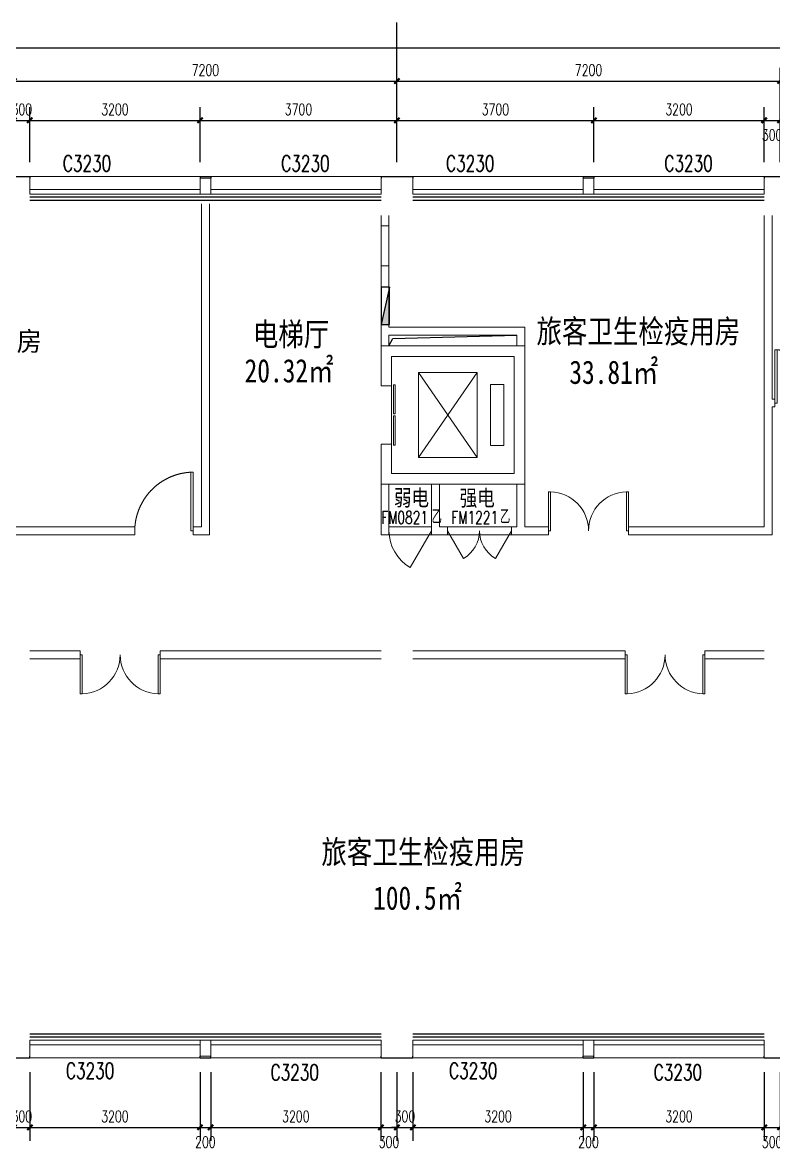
# Model space of a CAD drawing. Header units: millimetres. Extents: x 164760 to 3716174, y -1766400 to 11969.
# Drawn here: x 3480859 to 3494970, y -1764003 to -1742826 of the extents above; entities that cross this region are included whole.
import ezdxf

# ---------------------------------------------------------------- set-up
doc = ezdxf.new("R2010")
doc.units = ezdxf.units.MM
doc.header["$LTSCALE"] = 1000
doc.linetypes.add('HIDDEN', pattern=[0.375, 0.25, -0.125, 0, 0])
doc.layers.get('0').update_dxf_attribs({"color": 253, "linetype": 'CONTINUOUS'})
doc.layers.get('Defpoints').update_dxf_attribs({"color": 250, "linetype": 'CONTINUOUS', "lineweight": 0})
for name, color, linetype in [('3', 253, 'CONTINUOUS'), ('AXIS', 253, 'CONTINUOUS'), ('FC-Text Annotation', 253, 'CONTINUOUS'), ('LVTRY', 253, 'CONTINUOUS'), ('PUB_DIM', 253, 'CONTINUOUS'), ('PUB_TEXT', 253, 'CONTINUOUS'), ('SURFACE', 253, 'CONTINUOUS'), ('w-消火栓', 253, 'CONTINUOUS'), ('WINDOW_TEXT', 253, 'CONTINUOUS')]:
    doc.layers.add(name, color=color, linetype=linetype)
for name, color, linetype, lineweight in [('DOOR【门】', 253, 'CONTINUOUS', 0), ('FF-Text【平面文字】', 253, 'CONTINUOUS', 0), ('STAIR', 253, 'CONTINUOUS', 0), ('WALL', 253, 'CONTINUOUS', 0), ('Wall【墙体】', 253, 'CONTINUOUS', 0), ('WINDOW', 253, 'CONTINUOUS', 0), ('Xline【辅助线】', 253, 'CONTINUOUS', 0), ('建-洁具', 253, 'CONTINUOUS', 5)]:
    doc.layers.add(name, color=color, linetype=linetype, lineweight=lineweight)
doc.styles.add('_TCH_DIM_T3', font='SIMPLEX', dxfattribs={"width": 0.705882, "bigfont": 'GBCBIG'})
doc.styles.add('_TCH_WINDOW', font='SIMPLEX', dxfattribs={"bigfont": 'GBCBIG'})
doc.styles.add('DIM_FONT', font='SIMPLEX', dxfattribs={"width": 0.7, "bigfont": 'GBCBIG'})
doc.styles.get("Standard").update_dxf_attribs({"font": 'GBENOR', "bigfont": 'GBCBIG'})
doc.styles.add('宋体', font='', dxfattribs={"width": 0.7})
doc.styles.add('文字', font='')
doc.styles.get('宋体').set_extended_font_data('SimSun')
doc.styles.get('文字').set_extended_font_data('SimSun')
doc.dimstyles.new('_TCH_ARCH&&100', dxfattribs={"dimtxt": 212.5, "dimasz": 100, "dimexe": 250, "dimexo": 300, "dimgap": 100, "dimtad": 1, "dimdec": 0, "dimzin": 0, "dimdsep": 46, "dimtxsty": '_TCH_DIM_T3', "dimblk": 'ARCHTICK', "dimcen": 0.09, "dimclrt": 7, "dimazin": 2, "dimtfac": 1, "dimtdec": 0, "dimtix": 1, "dimtmove": 2, "dimatfit": 3, "dimtolj": 1, "dimtzin": 0, "dimarcsym": 0})

# ---------------------------------------------------------------- blocks, each defined once
blk = doc.blocks.new('$QC001_5')
blk.add_line((-325, 200), (325, 0))
blk.add_lwpolyline([(325, 0), (325, 200), (-325, 200), (-325, 0)], close=True)
blk.add_solid([(-325, 200), (325, 200), (-325, 200), (325, 0)])
at = {"flags": 1}
for tag in ['UNIT', 'WHAT', 'SPEC']:
    blk.add_attdef(tag, (0, 0), '', height=0.001, dxfattribs=at)
blk = doc.blocks.new('_ArchTick')
at = {"color": 2, "linetype": 'ByBlock', "const_width": 0.4}
blk.add_lwpolyline([(-0.5, -0.5), (0.5, 0.5)], dxfattribs=at)
blk = doc.blocks.new('*D337')
at = {"layer": 'Defpoints', "color": 0, "transparency": 16777216}
for p in [(3480995, -1744664), (3480695, -1745749), (3480995, -1745749)]:
    blk.add_point(p, dxfattribs=at)
at = {"layer": 'PUB_DIM', "color": 0, "lineweight": -2, "transparency": 16777216}
for p, q in [((3480695, -1745449), (3480695, -1744414)), ((3480995, -1745449), (3480995, -1744414)), ((3480695, -1744664), (3480595, -1744664)), ((3480695, -1744664), (3480995, -1744664)), ((3480995, -1744664), (3481095, -1744664))]:
    blk.add_line(p, q, dxfattribs=at)
at = {"layer": 'PUB_DIM', "color": 0, "lineweight": -2, "transparency": 16777216, "xscale": 100, "yscale": 100, "zscale": 100}
blk.add_blockref('_ArchTick', (3480695, -1744664), dxfattribs=at)
at = {"layer": 'PUB_DIM', "color": 0, "lineweight": -2, "transparency": 16777216, "xscale": 100, "yscale": 100, "zscale": 100, "rotation": 180}
blk.add_blockref('_ArchTick', (3480995, -1744664), dxfattribs=at)
at = {"layer": 'PUB_DIM', "color": 7, "transparency": 16777216, "insert": (3480845, -1744457), "char_height": 212.5, "attachment_point": 5, "style": '_TCH_DIM_T3'}
blk.add_mtext('\\A1;300', dxfattribs=at)
blk = doc.blocks.new('*D338')
at = {"layer": 'Defpoints', "color": 0, "transparency": 16777216}
for p in [(3484195, -1744664), (3480995, -1745749), (3484195, -1745749)]:
    blk.add_point(p, dxfattribs=at)
at = {"layer": 'PUB_DIM', "color": 0, "lineweight": -2, "transparency": 16777216}
for p, q in [((3480995, -1745449), (3480995, -1744414)), ((3484195, -1745449), (3484195, -1744414)), ((3480995, -1744664), (3484195, -1744664))]:
    blk.add_line(p, q, dxfattribs=at)
at = {"layer": 'PUB_DIM', "color": 0, "lineweight": -2, "transparency": 16777216, "xscale": 100, "yscale": 100, "zscale": 100, "rotation": 180}
blk.add_blockref('_ArchTick', (3480995, -1744664), dxfattribs=at)
at = {"layer": 'PUB_DIM', "color": 0, "lineweight": -2, "transparency": 16777216, "xscale": 100, "yscale": 100, "zscale": 100}
blk.add_blockref('_ArchTick', (3484195, -1744664), dxfattribs=at)
at = {"layer": 'PUB_DIM', "color": 7, "transparency": 16777216, "insert": (3482595, -1744457), "char_height": 212.5, "attachment_point": 5, "style": '_TCH_DIM_T3'}
blk.add_mtext('\\A1;3200', dxfattribs=at)
blk = doc.blocks.new('*D339')
at = {"layer": 'Defpoints', "color": 0, "transparency": 16777216}
for p in [(3487895, -1744664), (3484195, -1745749), (3487895, -1745749)]:
    blk.add_point(p, dxfattribs=at)
at = {"layer": 'PUB_DIM', "color": 0, "lineweight": -2, "transparency": 16777216}
for p, q in [((3484195, -1745449), (3484195, -1744414)), ((3487895, -1745449), (3487895, -1744414)), ((3484195, -1744664), (3487895, -1744664))]:
    blk.add_line(p, q, dxfattribs=at)
at = {"layer": 'PUB_DIM', "color": 0, "lineweight": -2, "transparency": 16777216, "xscale": 100, "yscale": 100, "zscale": 100, "rotation": 180}
blk.add_blockref('_ArchTick', (3484195, -1744664), dxfattribs=at)
at = {"layer": 'PUB_DIM', "color": 0, "lineweight": -2, "transparency": 16777216, "xscale": 100, "yscale": 100, "zscale": 100}
blk.add_blockref('_ArchTick', (3487895, -1744664), dxfattribs=at)
at = {"layer": 'PUB_DIM', "color": 7, "transparency": 16777216, "insert": (3486045, -1744457), "char_height": 212.5, "attachment_point": 5, "style": '_TCH_DIM_T3'}
blk.add_mtext('\\A1;3700', dxfattribs=at)
blk = doc.blocks.new('*D340')
at = {"layer": 'Defpoints', "color": 0, "transparency": 16777216}
for p in [(3491595, -1744664), (3487895, -1745749), (3491595, -1745749)]:
    blk.add_point(p, dxfattribs=at)
at = {"layer": 'PUB_DIM', "color": 0, "lineweight": -2, "transparency": 16777216}
for p, q in [((3487895, -1745449), (3487895, -1744414)), ((3491595, -1745449), (3491595, -1744414)), ((3487895, -1744664), (3491595, -1744664))]:
    blk.add_line(p, q, dxfattribs=at)
at = {"layer": 'PUB_DIM', "color": 0, "lineweight": -2, "transparency": 16777216, "xscale": 100, "yscale": 100, "zscale": 100, "rotation": 180}
blk.add_blockref('_ArchTick', (3487895, -1744664), dxfattribs=at)
at = {"layer": 'PUB_DIM', "color": 0, "lineweight": -2, "transparency": 16777216, "xscale": 100, "yscale": 100, "zscale": 100}
blk.add_blockref('_ArchTick', (3491595, -1744664), dxfattribs=at)
at = {"layer": 'PUB_DIM', "color": 7, "transparency": 16777216, "insert": (3489745, -1744457), "char_height": 212.5, "attachment_point": 5, "style": '_TCH_DIM_T3'}
blk.add_mtext('\\A1;3700', dxfattribs=at)
blk = doc.blocks.new('*D341')
at = {"layer": 'Defpoints', "color": 0, "transparency": 16777216}
for p in [(3494795, -1744664), (3491595, -1745749), (3494795, -1745749)]:
    blk.add_point(p, dxfattribs=at)
at = {"layer": 'PUB_DIM', "color": 0, "lineweight": -2, "transparency": 16777216}
for p, q in [((3491595, -1745449), (3491595, -1744414)), ((3494795, -1745449), (3494795, -1744414)), ((3491595, -1744664), (3494795, -1744664))]:
    blk.add_line(p, q, dxfattribs=at)
at = {"layer": 'PUB_DIM', "color": 0, "lineweight": -2, "transparency": 16777216, "xscale": 100, "yscale": 100, "zscale": 100, "rotation": 180}
blk.add_blockref('_ArchTick', (3491595, -1744664), dxfattribs=at)
at = {"layer": 'PUB_DIM', "color": 0, "lineweight": -2, "transparency": 16777216, "xscale": 100, "yscale": 100, "zscale": 100}
blk.add_blockref('_ArchTick', (3494795, -1744664), dxfattribs=at)
at = {"layer": 'PUB_DIM', "color": 7, "transparency": 16777216, "insert": (3493195, -1744457), "char_height": 212.5, "attachment_point": 5, "style": '_TCH_DIM_T3'}
blk.add_mtext('\\A1;3200', dxfattribs=at)
blk = doc.blocks.new('*D342')
at = {"layer": 'Defpoints', "color": 0, "transparency": 16777216}
for p in [(3495095, -1744664), (3494795, -1745749), (3495095, -1745749)]:
    blk.add_point(p, dxfattribs=at)
at = {"layer": 'PUB_DIM', "color": 0, "lineweight": -2, "transparency": 16777216}
for p, q in [((3494795, -1745449), (3494795, -1744414)), ((3495095, -1745449), (3495095, -1744414)), ((3494795, -1744664), (3495095, -1744664))]:
    blk.add_line(p, q, dxfattribs=at)
at = {"layer": 'PUB_DIM', "color": 0, "lineweight": -2, "transparency": 16777216, "xscale": 100, "yscale": 100, "zscale": 100, "rotation": 180}
blk.add_blockref('_ArchTick', (3494795, -1744664), dxfattribs=at)
at = {"layer": 'PUB_DIM', "color": 0, "lineweight": -2, "transparency": 16777216, "xscale": 100, "yscale": 100, "zscale": 100}
blk.add_blockref('_ArchTick', (3495095, -1744664), dxfattribs=at)
at = {"layer": 'PUB_DIM', "color": 7, "transparency": 16777216, "insert": (3494945, -1744939), "char_height": 212.5, "attachment_point": 5, "style": '_TCH_DIM_T3'}
blk.add_mtext('\\A1;300', dxfattribs=at)
blk = doc.blocks.new('*D320')
at = {"layer": 'AXIS', "color": 0, "lineweight": -2, "transparency": 16777216}
for p, q in [((3487895, -1744780), (3487895, -1743675)), ((3495095, -1744780), (3495095, -1743675)), ((3487895, -1743925), (3495095, -1743925))]:
    blk.add_line(p, q, dxfattribs=at)
at = {"layer": 'Defpoints', "color": 0, "transparency": 16777216}
for p in [(3495095, -1743925), (3487895, -1745080), (3495095, -1745080)]:
    blk.add_point(p, dxfattribs=at)
at = {"layer": 'AXIS', "color": 0, "lineweight": -2, "transparency": 16777216, "xscale": 100, "yscale": 100, "zscale": 100, "rotation": 180}
blk.add_blockref('_ArchTick', (3487895, -1743925), dxfattribs=at)
at = {"layer": 'AXIS', "color": 0, "lineweight": -2, "transparency": 16777216, "xscale": 100, "yscale": 100, "zscale": 100}
blk.add_blockref('_ArchTick', (3495095, -1743925), dxfattribs=at)
at = {"layer": 'AXIS', "color": 7, "transparency": 16777216, "insert": (3491495, -1743718), "char_height": 212.5, "attachment_point": 5, "style": '_TCH_DIM_T3'}
blk.add_mtext('\\A1;7200', dxfattribs=at)
blk = doc.blocks.new('*D321')
at = {"layer": 'AXIS', "color": 0, "lineweight": -2, "transparency": 16777216}
for p, q in [((3480695, -1744780), (3480695, -1743675)), ((3487895, -1744780), (3487895, -1743675)), ((3480695, -1743925), (3487895, -1743925))]:
    blk.add_line(p, q, dxfattribs=at)
at = {"layer": 'Defpoints', "color": 0, "transparency": 16777216}
for p in [(3487895, -1743925), (3480695, -1745080), (3487895, -1745080)]:
    blk.add_point(p, dxfattribs=at)
at = {"layer": 'AXIS', "color": 0, "lineweight": -2, "transparency": 16777216, "xscale": 100, "yscale": 100, "zscale": 100, "rotation": 180}
blk.add_blockref('_ArchTick', (3480695, -1743925), dxfattribs=at)
at = {"layer": 'AXIS', "color": 0, "lineweight": -2, "transparency": 16777216, "xscale": 100, "yscale": 100, "zscale": 100}
blk.add_blockref('_ArchTick', (3487895, -1743925), dxfattribs=at)
at = {"layer": 'AXIS', "color": 7, "transparency": 16777216, "insert": (3484295, -1743718), "char_height": 212.5, "attachment_point": 5, "style": '_TCH_DIM_T3'}
blk.add_mtext('\\A1;7200', dxfattribs=at)
blk = doc.blocks.new('*D261')
at = {"layer": 'Defpoints', "color": 0, "transparency": 16777216}
for p in [(3480695, -1762249), (3480995, -1762249), (3480995, -1763588)]:
    blk.add_point(p, dxfattribs=at)
at = {"layer": 'PUB_DIM', "color": 0, "lineweight": -2, "transparency": 16777216}
for p, q in [((3480695, -1762549), (3480695, -1763838)), ((3480995, -1762549), (3480995, -1763838)), ((3480695, -1763588), (3480595, -1763588)), ((3480695, -1763588), (3480995, -1763588)), ((3480995, -1763588), (3481095, -1763588))]:
    blk.add_line(p, q, dxfattribs=at)
at = {"layer": 'PUB_DIM', "color": 0, "lineweight": -2, "transparency": 16777216, "xscale": 100, "yscale": 100, "zscale": 100}
blk.add_blockref('_ArchTick', (3480695, -1763588), dxfattribs=at)
at = {"layer": 'PUB_DIM', "color": 0, "lineweight": -2, "transparency": 16777216, "xscale": 100, "yscale": 100, "zscale": 100, "rotation": 180}
blk.add_blockref('_ArchTick', (3480995, -1763588), dxfattribs=at)
at = {"layer": 'PUB_DIM', "color": 7, "transparency": 16777216, "insert": (3480845, -1763382), "char_height": 212.5, "attachment_point": 5, "style": '_TCH_DIM_T3'}
blk.add_mtext('\\A1;300', dxfattribs=at)
blk = doc.blocks.new('*D262')
at = {"layer": 'Defpoints', "color": 0, "transparency": 16777216}
for p in [(3480995, -1762249), (3484195, -1762249), (3484195, -1763588)]:
    blk.add_point(p, dxfattribs=at)
at = {"layer": 'PUB_DIM', "color": 0, "lineweight": -2, "transparency": 16777216}
for p, q in [((3480995, -1762549), (3480995, -1763838)), ((3484195, -1762549), (3484195, -1763838)), ((3480995, -1763588), (3484195, -1763588))]:
    blk.add_line(p, q, dxfattribs=at)
at = {"layer": 'PUB_DIM', "color": 0, "lineweight": -2, "transparency": 16777216, "xscale": 100, "yscale": 100, "zscale": 100, "rotation": 180}
blk.add_blockref('_ArchTick', (3480995, -1763588), dxfattribs=at)
at = {"layer": 'PUB_DIM', "color": 0, "lineweight": -2, "transparency": 16777216, "xscale": 100, "yscale": 100, "zscale": 100}
blk.add_blockref('_ArchTick', (3484195, -1763588), dxfattribs=at)
at = {"layer": 'PUB_DIM', "color": 7, "transparency": 16777216, "insert": (3482595, -1763382), "char_height": 212.5, "attachment_point": 5, "style": '_TCH_DIM_T3'}
blk.add_mtext('\\A1;3200', dxfattribs=at)
blk = doc.blocks.new('*D263')
at = {"layer": 'Defpoints', "color": 0, "transparency": 16777216}
for p in [(3484195, -1762249), (3484395, -1762249), (3484395, -1763588)]:
    blk.add_point(p, dxfattribs=at)
at = {"layer": 'PUB_DIM', "color": 0, "lineweight": -2, "transparency": 16777216}
for p, q in [((3484195, -1762549), (3484195, -1763838)), ((3484395, -1762549), (3484395, -1763838)), ((3484195, -1763588), (3484395, -1763588))]:
    blk.add_line(p, q, dxfattribs=at)
at = {"layer": 'PUB_DIM', "color": 0, "lineweight": -2, "transparency": 16777216, "xscale": 100, "yscale": 100, "zscale": 100, "rotation": 180}
blk.add_blockref('_ArchTick', (3484195, -1763588), dxfattribs=at)
at = {"layer": 'PUB_DIM', "color": 0, "lineweight": -2, "transparency": 16777216, "xscale": 100, "yscale": 100, "zscale": 100}
blk.add_blockref('_ArchTick', (3484395, -1763588), dxfattribs=at)
at = {"layer": 'PUB_DIM', "color": 7, "transparency": 16777216, "insert": (3484295, -1763863), "char_height": 212.5, "attachment_point": 5, "style": '_TCH_DIM_T3'}
blk.add_mtext('\\A1;200', dxfattribs=at)
blk = doc.blocks.new('*D264')
at = {"layer": 'Defpoints', "color": 0, "transparency": 16777216}
for p in [(3484395, -1762249), (3487595, -1762249), (3487595, -1763588)]:
    blk.add_point(p, dxfattribs=at)
at = {"layer": 'PUB_DIM', "color": 0, "lineweight": -2, "transparency": 16777216}
for p, q in [((3484395, -1762549), (3484395, -1763838)), ((3487595, -1762549), (3487595, -1763838)), ((3484395, -1763588), (3487595, -1763588))]:
    blk.add_line(p, q, dxfattribs=at)
at = {"layer": 'PUB_DIM', "color": 0, "lineweight": -2, "transparency": 16777216, "xscale": 100, "yscale": 100, "zscale": 100, "rotation": 180}
blk.add_blockref('_ArchTick', (3484395, -1763588), dxfattribs=at)
at = {"layer": 'PUB_DIM', "color": 0, "lineweight": -2, "transparency": 16777216, "xscale": 100, "yscale": 100, "zscale": 100}
blk.add_blockref('_ArchTick', (3487595, -1763588), dxfattribs=at)
at = {"layer": 'PUB_DIM', "color": 7, "transparency": 16777216, "insert": (3485995, -1763382), "char_height": 212.5, "attachment_point": 5, "style": '_TCH_DIM_T3'}
blk.add_mtext('\\A1;3200', dxfattribs=at)
blk = doc.blocks.new('*D265')
at = {"layer": 'Defpoints', "color": 0, "transparency": 16777216}
for p in [(3487595, -1762249), (3487895, -1762249), (3487895, -1763588)]:
    blk.add_point(p, dxfattribs=at)
at = {"layer": 'PUB_DIM', "color": 0, "lineweight": -2, "transparency": 16777216}
for p, q in [((3487595, -1762549), (3487595, -1763838)), ((3487895, -1762549), (3487895, -1763838)), ((3487595, -1763588), (3487895, -1763588))]:
    blk.add_line(p, q, dxfattribs=at)
at = {"layer": 'PUB_DIM', "color": 0, "lineweight": -2, "transparency": 16777216, "xscale": 100, "yscale": 100, "zscale": 100, "rotation": 180}
blk.add_blockref('_ArchTick', (3487595, -1763588), dxfattribs=at)
at = {"layer": 'PUB_DIM', "color": 0, "lineweight": -2, "transparency": 16777216, "xscale": 100, "yscale": 100, "zscale": 100}
blk.add_blockref('_ArchTick', (3487895, -1763588), dxfattribs=at)
at = {"layer": 'PUB_DIM', "color": 7, "transparency": 16777216, "insert": (3487745, -1763863), "char_height": 212.5, "attachment_point": 5, "style": '_TCH_DIM_T3'}
blk.add_mtext('\\A1;300', dxfattribs=at)
blk = doc.blocks.new('*D266')
at = {"layer": 'Defpoints', "color": 0, "transparency": 16777216}
for p in [(3487895, -1762249), (3488195, -1762249), (3488195, -1763588)]:
    blk.add_point(p, dxfattribs=at)
at = {"layer": 'PUB_DIM', "color": 0, "lineweight": -2, "transparency": 16777216}
for p, q in [((3487895, -1762549), (3487895, -1763838)), ((3488195, -1762549), (3488195, -1763838)), ((3487895, -1763588), (3487795, -1763588)), ((3487895, -1763588), (3488195, -1763588)), ((3488195, -1763588), (3488295, -1763588))]:
    blk.add_line(p, q, dxfattribs=at)
at = {"layer": 'PUB_DIM', "color": 0, "lineweight": -2, "transparency": 16777216, "xscale": 100, "yscale": 100, "zscale": 100}
blk.add_blockref('_ArchTick', (3487895, -1763588), dxfattribs=at)
at = {"layer": 'PUB_DIM', "color": 0, "lineweight": -2, "transparency": 16777216, "xscale": 100, "yscale": 100, "zscale": 100, "rotation": 180}
blk.add_blockref('_ArchTick', (3488195, -1763588), dxfattribs=at)
at = {"layer": 'PUB_DIM', "color": 7, "transparency": 16777216, "insert": (3488045, -1763382), "char_height": 212.5, "attachment_point": 5, "style": '_TCH_DIM_T3'}
blk.add_mtext('\\A1;300', dxfattribs=at)
blk = doc.blocks.new('*D267')
at = {"layer": 'Defpoints', "color": 0, "transparency": 16777216}
for p in [(3488195, -1762249), (3491395, -1762249), (3491395, -1763588)]:
    blk.add_point(p, dxfattribs=at)
at = {"layer": 'PUB_DIM', "color": 0, "lineweight": -2, "transparency": 16777216}
for p, q in [((3488195, -1762549), (3488195, -1763838)), ((3491395, -1762549), (3491395, -1763838)), ((3488195, -1763588), (3491395, -1763588))]:
    blk.add_line(p, q, dxfattribs=at)
at = {"layer": 'PUB_DIM', "color": 0, "lineweight": -2, "transparency": 16777216, "xscale": 100, "yscale": 100, "zscale": 100, "rotation": 180}
blk.add_blockref('_ArchTick', (3488195, -1763588), dxfattribs=at)
at = {"layer": 'PUB_DIM', "color": 0, "lineweight": -2, "transparency": 16777216, "xscale": 100, "yscale": 100, "zscale": 100}
blk.add_blockref('_ArchTick', (3491395, -1763588), dxfattribs=at)
at = {"layer": 'PUB_DIM', "color": 7, "transparency": 16777216, "insert": (3489795, -1763382), "char_height": 212.5, "attachment_point": 5, "style": '_TCH_DIM_T3'}
blk.add_mtext('\\A1;3200', dxfattribs=at)
blk = doc.blocks.new('*D268')
at = {"layer": 'Defpoints', "color": 0, "transparency": 16777216}
for p in [(3491395, -1762249), (3491595, -1762249), (3491595, -1763588)]:
    blk.add_point(p, dxfattribs=at)
at = {"layer": 'PUB_DIM', "color": 0, "lineweight": -2, "transparency": 16777216}
for p, q in [((3491395, -1762549), (3491395, -1763838)), ((3491595, -1762549), (3491595, -1763838)), ((3491395, -1763588), (3491595, -1763588))]:
    blk.add_line(p, q, dxfattribs=at)
at = {"layer": 'PUB_DIM', "color": 0, "lineweight": -2, "transparency": 16777216, "xscale": 100, "yscale": 100, "zscale": 100, "rotation": 180}
blk.add_blockref('_ArchTick', (3491395, -1763588), dxfattribs=at)
at = {"layer": 'PUB_DIM', "color": 0, "lineweight": -2, "transparency": 16777216, "xscale": 100, "yscale": 100, "zscale": 100}
blk.add_blockref('_ArchTick', (3491595, -1763588), dxfattribs=at)
at = {"layer": 'PUB_DIM', "color": 7, "transparency": 16777216, "insert": (3491495, -1763863), "char_height": 212.5, "attachment_point": 5, "style": '_TCH_DIM_T3'}
blk.add_mtext('\\A1;200', dxfattribs=at)
blk = doc.blocks.new('*D269')
at = {"layer": 'Defpoints', "color": 0, "transparency": 16777216}
for p in [(3491595, -1762249), (3494795, -1762249), (3494795, -1763588)]:
    blk.add_point(p, dxfattribs=at)
at = {"layer": 'PUB_DIM', "color": 0, "lineweight": -2, "transparency": 16777216}
for p, q in [((3491595, -1762549), (3491595, -1763838)), ((3494795, -1762549), (3494795, -1763838)), ((3491595, -1763588), (3494795, -1763588))]:
    blk.add_line(p, q, dxfattribs=at)
at = {"layer": 'PUB_DIM', "color": 0, "lineweight": -2, "transparency": 16777216, "xscale": 100, "yscale": 100, "zscale": 100, "rotation": 180}
blk.add_blockref('_ArchTick', (3491595, -1763588), dxfattribs=at)
at = {"layer": 'PUB_DIM', "color": 0, "lineweight": -2, "transparency": 16777216, "xscale": 100, "yscale": 100, "zscale": 100}
blk.add_blockref('_ArchTick', (3494795, -1763588), dxfattribs=at)
at = {"layer": 'PUB_DIM', "color": 7, "transparency": 16777216, "insert": (3493195, -1763382), "char_height": 212.5, "attachment_point": 5, "style": '_TCH_DIM_T3'}
blk.add_mtext('\\A1;3200', dxfattribs=at)
blk = doc.blocks.new('*D270')
at = {"layer": 'Defpoints', "color": 0, "transparency": 16777216}
for p in [(3494795, -1762249), (3495095, -1762249), (3495095, -1763588)]:
    blk.add_point(p, dxfattribs=at)
at = {"layer": 'PUB_DIM', "color": 0, "lineweight": -2, "transparency": 16777216}
for p, q in [((3494795, -1762549), (3494795, -1763838)), ((3495095, -1762549), (3495095, -1763838)), ((3494795, -1763588), (3495095, -1763588))]:
    blk.add_line(p, q, dxfattribs=at)
at = {"layer": 'PUB_DIM', "color": 0, "lineweight": -2, "transparency": 16777216, "xscale": 100, "yscale": 100, "zscale": 100, "rotation": 180}
blk.add_blockref('_ArchTick', (3494795, -1763588), dxfattribs=at)
at = {"layer": 'PUB_DIM', "color": 0, "lineweight": -2, "transparency": 16777216, "xscale": 100, "yscale": 100, "zscale": 100}
blk.add_blockref('_ArchTick', (3495095, -1763588), dxfattribs=at)
at = {"layer": 'PUB_DIM', "color": 7, "transparency": 16777216, "insert": (3494945, -1763863), "char_height": 212.5, "attachment_point": 5, "style": '_TCH_DIM_T3'}
blk.add_mtext('\\A1;300', dxfattribs=at)
blk = doc.blocks.new('*D225')
at = {"layer": 'AXIS', "color": 0, "lineweight": -2, "transparency": 16777216}
for p, q in [((3465995, -1744820), (3465995, -1743050)), ((3560195, -1744820), (3560195, -1743050)), ((3465995, -1743300), (3560195, -1743300))]:
    blk.add_line(p, q, dxfattribs=at)
at = {"layer": 'Defpoints', "color": 0, "transparency": 16777216}
for p in [(3560195, -1743300), (3465995, -1745120), (3560195, -1745120)]:
    blk.add_point(p, dxfattribs=at)
at = {"layer": 'AXIS', "color": 0, "lineweight": -2, "transparency": 16777216, "xscale": 100, "yscale": 100, "zscale": 100, "rotation": 180}
blk.add_blockref('_ArchTick', (3465995, -1743300), dxfattribs=at)
at = {"layer": 'AXIS', "color": 0, "lineweight": -2, "transparency": 16777216, "xscale": 100, "yscale": 100, "zscale": 100}
blk.add_blockref('_ArchTick', (3560195, -1743300), dxfattribs=at)
at = {"layer": 'AXIS', "color": 7, "transparency": 16777216, "insert": (3513095, -1743093), "char_height": 212.5, "attachment_point": 5, "style": '_TCH_DIM_T3'}
blk.add_mtext('\\A1;94200', dxfattribs=at)
blk = doc.blocks.new('$TCHSYS$LDOR22D')
for p, q in [((-0.517, 0.833), (-0.017, 0.833)), ((-0.517, 0.833), (-0.517, 0.667)), ((-0.017, 0.833), (-0.017, 0.667)), ((0.017, 0.833), (0.017, 0.667)), ((0.017, 0.833), (0.517, 0.833)), ((0.517, 0.833), (0.517, 0.667)), ((-0.517, 0.667), (-0.017, 0.667)), ((0.017, 0.667), (0.517, 0.667)), ((-0.5, 0.5), (0.5, 0.5))]:
    blk.add_line(p, q)
blk = doc.blocks.new('$WINLIB2D$00000004')
for p, q in [((-0.5, 0.5), (0.5, 0.5)), ((-0.5, 0.5), (-0.5, -0.5)), ((0.5, -0.5), (0.5, 0.5)), ((-0.5, 0.2406), (0.5, 0.2406)), ((-0.5, -0.5), (0.5, -0.5))]:
    blk.add_line(p, q)
blk = doc.blocks.new('$DorLib2D$00000214')
at = {"color": 0}
blk.add_line((0.5, 0), (0, 0.866), dxfattribs=at)
blk.add_arc((0.5, 0), 1, 120, 180, dxfattribs=at)
blk = doc.blocks.new('$DorLib2D$00000215')
at = {"color": 0}
for p, q in [((-0.5, 0), (-0.25, 0.433)), ((0.5, 0), (0.25, 0.433))]:
    blk.add_line(p, q, dxfattribs=at)
for centre, start, end in [((-0.5, 0), 0, 60), ((0.5, 0), 120, 180)]:
    blk.add_arc(centre, 0.5, start, end, dxfattribs=at)
blk = doc.blocks.new('$DorLib2D$00000002')
for p, q in [((-0.5, 0), (-0.5, 0.4875)), ((-0.475, 0.4875), (-0.5, 0.4875)), ((-0.475, 0), (-0.475, 0.4875)), ((0.475, 0), (0.475, 0.4875)), ((0.475, 0.4875), (0.5, 0.4875)), ((0.5, 0), (0.5, 0.4875)), ((-0.5, 0), (-0.475, 0)), ((0.5, 0), (0.475, 0))]:
    blk.add_line(p, q)
at = {"lineweight": 13}
for centre, start, end in [((-0.4875, 0), 0, 88.53072), ((0.4875, 0), 91.46928, 180)]:
    blk.add_arc(centre, 0.4875, start, end, dxfattribs=at)
blk = doc.blocks.new('DOOR_D01')
at = {"layer": 'DOOR【门】'}
blk.add_lwpolyline([(-0.456, 1), (-0.456, 0), (-0.5, 0), (-0.5, 1)], close=True, dxfattribs=at)
at = {"layer": 'DOOR【门】', "color": 8, "linetype": 'HIDDEN', "ltscale": 15}
blk.add_arc((-0.511, -0.01), 1.011, 0.5915, 87.4664, dxfattribs=at)
blk = doc.blocks.new('$lvtry$00000191')
at = {"color": 0}
for p, q in [((-250, -50, 0), (-39, -219, 0)), ((39, -219, 0), (250, -50, 0)), ((-250, -450, 0), (-39, -281, 0)), ((39, -281, 0), (250, -450, 0))]:
    blk.add_line(p, q, dxfattribs=at)
at = {"color": 0, "elevation": 0}
for points in [[(300, -500), (300, 0), (-300, 0), (-300, -500)], [(250, -450), (250, -50), (-250, -50), (-250, -450)]]:
    blk.add_lwpolyline(points, close=True, dxfattribs=at)
at = {"color": 0}
blk.add_circle((0, -250, 0), 50, dxfattribs=at)
for p in [(0, -50, 0), (0, -250, 0)]:
    blk.add_point(p, dxfattribs=at)
blk = doc.blocks.new('M_E33IEP')
for p, q in [((44, -21), (44, 20)), ((44, 20), (194, 20)), ((135, 135), (135, 20)), ((194, 20), (194, -21)), ((194, -21), (44, -21)), ((135, -21), (135, -144))]:
    blk.add_line(p, q)
for centre, radius in [((248, -5), 246), ((106, 56), 26.7), ((105, -55), 26.7)]:
    blk.add_circle(centre, radius)
blk.add_arc((274, -5), 197, 225.2527, 134.7473)
at = {"style": 'DIM_FONT', "width": 0.8, "flags": 9}
for tag in ['XSIZE', 'YSIZE']:
    blk.add_attdef(tag, (0, 0), '', height=0.5, dxfattribs=at)
at = {"width": 0.8, "flags": 9}
for tag in ['XSIZE', 'YSIZE']:
    blk.add_attdef(tag, (2, -251), '', height=150, dxfattribs=at)
blk = doc.blocks.new('海龙0430112171')
at = {"layer": 'Wall【墙体】', "color": 6}
for p, q in [((-1900, 6000), (-1900, 150)), ((-1750, 6000), (-1750, 2550)), ((-1700, 2550), (-1750, 2550)), ((-1700, 2400), (-1750, 2400)), ((-1750, 2400), (-1750, 0))]:
    blk.add_line(p, q, dxfattribs=at)
blk.add_lwpolyline([(-1700, 2550), (-1700, 2400)], dxfattribs=at)
at = {"layer": '建-洁具'}
blk.add_lwpolyline([(1300, 5580), (1300, 4131), (1900, 4131), (1900, 5580)], close=True, dxfattribs=at)
at = {"xscale": 1000, "yscale": 1000, "zscale": 1000}
blk.add_blockref('DOOR_D01', (-1200, 2475), dxfattribs=at)
at = {"layer": 'LVTRY', "xscale": -1, "rotation": 90}
blk.add_blockref('$lvtry$00000191', (1400, 5880, 0), dxfattribs=at)
at = {"layer": '建-洁具', "xscale": -1, "rotation": 0.0003750859142482}
blk.add_blockref('M_E33IEP', (1835, 4818), dxfattribs=at)
at = {"layer": 'FC-Text Annotation', "style": '文字', "width": 0.8}
for s, p in [('保洁间', (-576, 4560)), ('16.06㎡', (-577, 4026))]:
    blk.add_text(s, height=438.6, dxfattribs=at).set_placement(p)

msp = doc.modelspace()

# ---------------------------------------------------------------- linework, layer by layer
at = {"layer": '3'}
for p, q in [((3487595.3, -1746108.6), (3480995.3, -1746108.6)), ((3487595.3, -1746168.6), (3480995.3, -1746168.6)), ((3494795.3, -1746108.6), (3488195.3, -1746108.6)), ((3494795.3, -1746168.6), (3488195.3, -1746168.6))]:
    msp.add_line(p, q, dxfattribs=at)
for points in [[(3487745.3, -1748900.2), (3487819.4, -1748764), (3490145.3, -1748700.2)], [(3480995.3, -1761828.6), (3487595.3, -1761828.6)], [(3480995.3, -1761888.6), (3487595.3, -1761888.6)], [(3488195.3, -1761828.6), (3494795.3, -1761828.6)], [(3488195.3, -1761888.6), (3494795.3, -1761888.6)]]:
    msp.add_lwpolyline(points, dxfattribs=at)
at = {"layer": 'AXIS'}
msp.add_line((3487895.3, -1744422.7), (3487895.3, -1742825.5), dxfattribs=at)
at = {"layer": 'FF-Text【平面文字】'}
msp.add_lwpolyline([(3487745.3, -1747398.6), (3487595.3, -1747398.6), (3487595.3, -1746647), (3487745.3, -1746647)], close=True, dxfattribs=at)
at = {"layer": 'STAIR'}
for p, q in [((3488302.5, -1751000.2), (3489402.5, -1749400.2)), ((3489402.5, -1751000.2), (3488302.5, -1749400.2)), ((3488302.5, -1749400.2), (3489402.5, -1749400.2)), ((3488302.5, -1751000.2), (3488302.5, -1749400.2)), ((3489402.5, -1749400.2), (3489402.5, -1751000.2)), ((3489652.5, -1749625.2), (3489902.5, -1749625.2)), ((3489652.5, -1750775.2), (3489652.5, -1749625.2)), ((3489902.5, -1749625.2), (3489902.5, -1750775.2)), ((3489902.5, -1750775.2), (3489652.5, -1750775.2)), ((3489402.5, -1751000.2), (3488302.5, -1751000.2))]:
    msp.add_line(p, q, dxfattribs=at)
at = {"layer": 'SURFACE'}
for p, q in [((3480695.3, -1745718.6), (3480995.3, -1745718.6)), ((3480995.3, -1745718.6), (3480995.3, -1745748.6)), ((3484195.3, -1745718.6), (3484195.3, -1745748.6)), ((3484195.3, -1745718.6), (3484395.3, -1745718.6)), ((3484395.3, -1745718.6), (3484395.3, -1745748.6)), ((3487595.3, -1745718.6), (3487595.3, -1745748.6)), ((3487595.3, -1745718.6), (3487895.3, -1745718.6)), ((3487895.3, -1745718.6), (3488195.3, -1745718.6)), ((3488195.3, -1745718.6), (3488195.3, -1745748.6)), ((3491395.3, -1745718.6), (3491395.3, -1745748.6)), ((3491395.3, -1745718.6), (3491595.3, -1745718.6)), ((3491595.3, -1745718.6), (3491595.3, -1745748.6)), ((3494795.3, -1745718.6), (3494795.3, -1745748.6)), ((3494795.3, -1745718.6), (3495095.3, -1745718.6)), ((3480695.3, -1762278.6), (3480995.3, -1762278.6)), ((3480995.3, -1762278.6), (3480995.3, -1762248.6)), ((3484195.3, -1762278.6), (3484195.3, -1762248.6)), ((3484195.3, -1762278.6), (3484395.3, -1762278.6)), ((3484395.3, -1762278.6), (3484395.3, -1762248.6)), ((3487595.3, -1762278.6), (3487595.3, -1762248.6)), ((3487595.3, -1762278.6), (3487895.3, -1762278.6)), ((3487895.3, -1762278.6), (3488195.3, -1762278.6)), ((3488195.3, -1762278.6), (3488195.3, -1762248.6)), ((3491395.3, -1762278.6), (3491395.3, -1762248.6)), ((3491395.3, -1762278.6), (3491595.3, -1762278.6)), ((3491595.3, -1762278.6), (3491595.3, -1762248.6)), ((3494795.3, -1762278.6), (3494795.3, -1762248.6)), ((3494795.3, -1762278.6), (3495095.3, -1762278.6))]:
    msp.add_line(p, q, dxfattribs=at)
at = {"layer": 'WALL'}
for p, q in [((3484395.3, -1745748.6), (3484195.3, -1745748.6)), ((3484195.3, -1745748.6), (3484195.3, -1746048.6)), ((3484395.3, -1746048.6), (3484395.3, -1745748.6)), ((3491595.3, -1745748.6), (3491395.3, -1745748.6)), ((3491395.3, -1745748.6), (3491395.3, -1746048.6)), ((3491595.3, -1746048.6), (3491595.3, -1745748.6)), ((3484195.3, -1746048.6), (3484395.3, -1746048.6)), ((3491395.3, -1746048.6), (3491595.3, -1746048.6)), ((3487595.3, -1748900.2), (3490295.3, -1748900.2)), ((3487595.3, -1748900.2), (3487595.3, -1749650.2)), ((3490295.3, -1748900.2), (3490295.3, -1751500.2)), ((3487795.3, -1749100.2), (3490095.3, -1749100.2)), ((3487795.3, -1749650.2), (3487795.3, -1749100.2)), ((3490095.3, -1749100.2), (3490095.3, -1751300.2)), ((3487595.3, -1749650.2), (3487795.3, -1749650.2)), ((3487795.3, -1750750.2), (3487595.3, -1750750.2)), ((3487595.3, -1750750.2), (3487595.3, -1751500.2)), ((3487795.3, -1751300.2), (3487795.3, -1750750.2)), ((3487795.3, -1751300.2), (3490095.3, -1751300.2)), ((3487595.3, -1751500.2), (3490295.3, -1751500.2)), ((3484395.3, -1761948.6), (3484195.3, -1761948.6)), ((3484195.3, -1761948.6), (3484195.3, -1762248.6)), ((3484395.3, -1762248.6), (3484395.3, -1761948.6)), ((3491595.3, -1761948.6), (3491395.3, -1761948.6)), ((3491395.3, -1761948.6), (3491395.3, -1762248.6)), ((3491595.3, -1762248.6), (3491595.3, -1761948.6)), ((3484195.3, -1762248.6), (3484395.3, -1762248.6)), ((3491395.3, -1762248.6), (3491595.3, -1762248.6))]:
    msp.add_line(p, q, dxfattribs=at)
at = {"layer": 'Wall【墙体】', "color": 6}
for p, q in [((3484220.3, -1746234.1), (3484220.3, -1752300.2)), ((3484370.3, -1746234.1), (3484370.3, -1752450.2)), ((3487595.3, -1746450.2), (3487595.3, -1748625.2)), ((3487745.3, -1746450.2), (3487745.3, -1748550.2)), ((3487745.3, -1748550.2), (3490295.3, -1748550.2)), ((3490295.3, -1748550.2), (3490295.3, -1748900.2)), ((3487595.3, -1748625.2), (3487595.3, -1748900.2)), ((3487745.3, -1748700.2), (3490145.3, -1748700.2)), ((3487745.3, -1748700.2), (3487745.3, -1748900.2)), ((3490145.3, -1748700.2), (3490145.3, -1748900.2)), ((3487745.3, -1748900.2), (3487595.3, -1748900.2)), ((3490295.3, -1748900.2), (3490145.3, -1748900.2)), ((3487595.3, -1751500.2), (3487595.3, -1752450.2)), ((3487745.3, -1751500.2), (3487595.3, -1751500.2)), ((3487745.3, -1751500.2), (3487745.3, -1752300.2)), ((3488545.3, -1751500.2), (3488545.3, -1752300.2)), ((3488695.3, -1751500.2), (3488545.3, -1751500.2)), ((3488695.3, -1751500.2), (3488695.3, -1752300.2)), ((3490145.3, -1751500.2), (3490145.3, -1752300.2)), ((3490295.3, -1751500.2), (3490145.3, -1751500.2)), ((3490295.3, -1751500.2), (3490295.3, -1752300.2)), ((3482970.8, -1752300.2), (3475053.9, -1752300.2)), ((3482967.5, -1752300.2), (3482967.5, -1752450.2)), ((3484220.3, -1752300.2), (3484067.5, -1752300.2)), ((3484067.5, -1752450.2), (3484067.5, -1752300.2)), ((3487745.3, -1752450.2), (3487745.3, -1752300.2)), ((3488545.3, -1752300.2), (3488545.3, -1752450.2)), ((3488845.3, -1752300.2), (3488695.3, -1752300.2)), ((3488845.3, -1752450.2), (3488845.3, -1752300.2)), ((3490145.3, -1752300.2), (3490045.3, -1752300.2)), ((3490045.3, -1752300.2), (3490045.3, -1752450.2)), ((3490745.5, -1752300.2), (3490295.5, -1752300.2)), ((3490745.5, -1752450.2), (3490745.5, -1752300.2)), ((3494795.3, -1752300.2), (3492245.5, -1752300.2)), ((3492245.5, -1752300.2), (3492245.5, -1752450.2)), ((3475053.9, -1752450.2), (3482969.2, -1752450.2)), ((3484067.5, -1752450.2), (3484370.3, -1752450.2)), ((3487595.3, -1752450.2), (3487745.3, -1752450.2)), ((3488545.3, -1752450.2), (3488620.3, -1752450.2)), ((3488620.3, -1752450.2), (3488845.3, -1752450.2)), ((3490045.3, -1752450.2), (3490220.3, -1752450.2)), ((3490220.5, -1752450.2), (3490745.5, -1752450.2)), ((3492245.5, -1752450.2), (3494945.3, -1752450.2)), ((3481943.5, -1754632.5), (3480995.3, -1754632.5)), ((3481943.5, -1754782.5), (3481943.5, -1754632.5)), ((3487595.3, -1754632.5), (3483443.5, -1754632.5)), ((3483443.5, -1754632.5), (3483443.5, -1754782.5)), ((3492183.6, -1754632.5), (3488195.3, -1754632.5)), ((3492183.6, -1754782.5), (3492183.6, -1754632.5)), ((3494795.3, -1754632.5), (3493683.6, -1754632.5)), ((3493683.6, -1754632.5), (3493683.6, -1754782.5)), ((3480995.3, -1754782.5), (3481943.5, -1754782.5)), ((3483443.5, -1754782.5), (3487595.3, -1754782.5)), ((3488195.3, -1754782.5), (3492183.6, -1754782.5)), ((3493683.6, -1754782.5), (3494795.3, -1754782.5))]:
    msp.add_line(p, q, dxfattribs=at)
at = {"layer": 'WINDOW'}
for p, q in [((3487745.3, -1752300.2), (3488545.3, -1752300.2)), ((3488845.3, -1752300.2), (3490045.3, -1752300.2)), ((3487745.3, -1752450.2), (3488545.3, -1752450.2)), ((3488845.3, -1752450.2), (3490045.3, -1752450.2))]:
    msp.add_line(p, q, dxfattribs=at)

# ---------------------------------------------------------------- block references
at = {"xscale": -1100, "yscale": 1100, "zscale": 1100}
msp.add_blockref('DOOR_D01', (3483517.5, -1752375.2), dxfattribs=at)
at = {"layer": 'w-消火栓', "xscale": 1.077000000048428, "yscale": 0.8000000000465661, "rotation": 270}
msp.add_blockref('$QC001_5', (3487595.3, -1748150.2), dxfattribs=at)
at = {"layer": 'WINDOW'}
ref = msp.add_blockref('$WINLIB2D$00000004', (3482595.3, -1745883.6), dxfattribs=dict(at, xscale=3200, yscale=-330, zscale=3200))
ref.add_attrib('A', 'C3230', (3481616.8, -1745622.4), dxfattribs={"layer": 'WINDOW_TEXT', "height": 297.5, "style": '_TCH_WINDOW', "width": 0.705882})
ref = msp.add_blockref('$WINLIB2D$00000004', (3485995.3, -1745883.6), dxfattribs=dict(at, xscale=3200, yscale=-330, zscale=3200))
ref.add_attrib('A', 'C3230', (3485720.1, -1745622.4), dxfattribs={"layer": 'WINDOW_TEXT', "height": 297.5, "style": '_TCH_WINDOW', "width": 0.705882})
ref = msp.add_blockref('$WINLIB2D$00000004', (3489795.3, -1745883.6), dxfattribs=dict(at, xscale=3200, yscale=-330, zscale=3200))
ref.add_attrib('A', 'C3230', (3488816.8, -1745622.4), dxfattribs={"layer": 'WINDOW_TEXT', "height": 297.5, "style": '_TCH_WINDOW', "width": 0.705882})
ref = msp.add_blockref('$WINLIB2D$00000004', (3493195.3, -1745883.6), dxfattribs=dict(at, xscale=3200, yscale=-330, zscale=3200))
ref.add_attrib('A', 'C3230', (3492920.1, -1745622.4), dxfattribs={"layer": 'WINDOW_TEXT', "height": 297.5, "style": '_TCH_WINDOW', "width": 0.705882})
for name, p, xscale, yscale, zscale, rotation in [('$TCHSYS$LDOR22D', (3487695.3, -1750200.2), -1100, 200, -1100, 270), ('$DorLib2D$00000002', (3491495.5, -1752375.2), 1500, -1500, 1500, 180)]:
    msp.add_blockref(name, p, dxfattribs=dict(at, xscale=xscale, yscale=yscale, zscale=zscale, rotation=rotation))
for name, p, xscale, yscale, zscale in [('$DorLib2D$00000214', (3488145.3, -1752375.2), 800, -800, 800), ('$DorLib2D$00000215', (3489445.3, -1752375.2), 1200, -1200, 1200), ('$DorLib2D$00000002', (3482693.5, -1754707.5), -1500, -1500, -1500), ('$DorLib2D$00000002', (3492933.6, -1754707.5), -1500, -1500, -1500)]:
    msp.add_blockref(name, p, dxfattribs=dict(at, xscale=xscale, yscale=yscale, zscale=zscale))
ref = msp.add_blockref('$WINLIB2D$00000004', (3482595.3, -1762113.6), dxfattribs=dict(at, xscale=3200, yscale=330, zscale=3200))
ref.add_attrib('A', 'C3230', (3481674.1, -1762672.4), dxfattribs={"layer": 'WINDOW_TEXT', "height": 297.5, "style": '_TCH_WINDOW', "width": 0.705882})
ref = msp.add_blockref('$WINLIB2D$00000004', (3485995.3, -1762113.6), dxfattribs=dict(at, xscale=3200, yscale=330, zscale=3200))
ref.add_attrib('A', 'C3230', (3485520.3, -1762702.4), dxfattribs={"layer": 'WINDOW_TEXT', "height": 297.5, "style": '_TCH_WINDOW', "width": 0.705882})
ref = msp.add_blockref('$WINLIB2D$00000004', (3489795.3, -1762113.6), dxfattribs=dict(at, xscale=3200, yscale=330, zscale=3200))
ref.add_attrib('A', 'C3230', (3488874.1, -1762672.4), dxfattribs={"layer": 'WINDOW_TEXT', "height": 297.5, "style": '_TCH_WINDOW', "width": 0.705882})
ref = msp.add_blockref('$WINLIB2D$00000004', (3493195.3, -1762113.6), dxfattribs=dict(at, xscale=3200, yscale=330, zscale=3200))
ref.add_attrib('A', 'C3230', (3492720.3, -1762702.4), dxfattribs={"layer": 'WINDOW_TEXT', "height": 297.5, "style": '_TCH_WINDOW', "width": 0.705882})
at = {"layer": 'Xline【辅助线】'}
msp.add_blockref('海龙0430112171', (3496695.4, -1752450.2), dxfattribs=at)

# ---------------------------------------------------------------- texts
at = {"layer": 'FC-Text Annotation', "style": '文字', "width": 0.8}
for s, p in [('旅客卫生检疫用房', (3490517.2, -1748847.7)), ('电梯厅', (3485186.3, -1748902.6)), ('20.32㎡', (3485031.7, -1749587.5)), ('33.81㎡', (3491134.3, -1749615.8)), ('旅客卫生检疫用房', (3486475, -1758631.7)), ('100.5㎡', (3487446.8, -1759496.3))]:
    msp.add_text(s, height=438.58, dxfattribs=at).set_placement(p)
at = {"layer": 'FF-Text【平面文字】', "style": '文字', "width": 0.95}
msp.add_text('旅客携带物检验检疫用房', height=364.552, dxfattribs=at).set_placement((3476025.9, -1748997.1, 0))
at = {"layer": 'PUB_TEXT', "style": '宋体', "width": 0.8}
for s, p in [('弱电', (3487837.6, -1751907)), ('强电', (3489074.1, -1751910.6))]:
    msp.add_text(s, height=302.11, dxfattribs=at).set_placement(p)
at = {"layer": 'WINDOW_TEXT', "style": '_TCH_WINDOW'}
for p in [(3488545.8, -1752245.2), (3489829.8, -1752245.2)]:
    msp.add_text('乙', height=270.1, dxfattribs=at).set_placement(p)
at = {"layer": 'WINDOW_TEXT', "style": '_TCH_WINDOW', "width": 0.705882}
for s, p in [('FM0821', (3487601.8, -1752245.2)), ('FM1221', (3488917.8, -1752245.2))]:
    msp.add_text(s, height=238, dxfattribs=at).set_placement(p)

# ---------------------------------------------------------------- dimensions: what is measured, and where the dimension line sits
at = {"layer": 'AXIS'}
for p1, p2, distance, picture, middle in [((3465995.3, -1745119.5), (3560195.3, -1745119.5), 1819.8, '*D225', (3513095.3, -1743093.5)), ((3480695.3, -1745080.1), (3487895.3, -1745080.1), 1155.3, '*D321', (3484295.3, -1743718.5)), ((3487895.3, -1745080.1), (3495095.3, -1745080.1), 1155.3, '*D320', (3491495.3, -1743718.5))]:
    dim = msp.add_aligned_dim(p1=p1, p2=p2, distance=distance, dimstyle='_TCH_ARCH&&100', dxfattribs=at)
    dim.commit()
    dim.dimension.update_dxf_attribs({"geometry": picture, "text_midpoint": middle})
at = {"layer": 'PUB_DIM'}
for p1, p2, distance, picture, middle in [((3480695.3, -1745748.6), (3480995.3, -1745748.6), 1085, '*D337', (3480845.3, -1744457.4)), ((3480995.3, -1745748.6), (3484195.3, -1745748.6), 1085, '*D338', (3482595.3, -1744457.4)), ((3484195.3, -1745748.6), (3487895.3, -1745748.6), 1085, '*D339', (3486045.3, -1744457.4)), ((3487895.3, -1745748.6), (3491595.3, -1745748.6), 1085, '*D340', (3489745.3, -1744457.4)), ((3491595.3, -1745748.6), (3494795.3, -1745748.6), 1085, '*D341', (3493195.3, -1744457.4)), ((3480695.3, -1762248.6), (3480995.3, -1762248.6), -1339.7, '*D261', (3480845.3, -1763382)), ((3480995.3, -1762248.6), (3484195.3, -1762248.6), -1339.7, '*D262', (3482595.3, -1763382)), ((3484395.3, -1762248.6), (3487595.3, -1762248.6), -1339.7, '*D264', (3485995.3, -1763382)), ((3487895.3, -1762248.6), (3488195.3, -1762248.6), -1339.7, '*D266', (3488045.3, -1763382)), ((3488195.3, -1762248.6), (3491395.3, -1762248.6), -1339.7, '*D267', (3489795.3, -1763382)), ((3491595.3, -1762248.6), (3494795.3, -1762248.6), -1339.7, '*D269', (3493195.3, -1763382))]:
    dim = msp.add_aligned_dim(p1=p1, p2=p2, distance=distance, dimstyle='_TCH_ARCH&&100', dxfattribs=at)
    dim.commit()
    dim.dimension.update_dxf_attribs({"geometry": picture, "text_midpoint": middle})
for base, p1, p2, picture, middle in [((3495095.3, -1744663.6), (3494795.3, -1745748.6), (3495095.3, -1745748.6), '*D342', (3494945.3, -1744938.6)), ((3484395.3, -1763588.3), (3484195.3, -1762248.6), (3484395.3, -1762248.6), '*D263', (3484295.3, -1763863.3)), ((3487895.3, -1763588.3), (3487595.3, -1762248.6), (3487895.3, -1762248.6), '*D265', (3487745.3, -1763863.3)), ((3491595.3, -1763588.3), (3491395.3, -1762248.6), (3491595.3, -1762248.6), '*D268', (3491495.3, -1763863.3)), ((3495095.3, -1763588.3), (3494795.3, -1762248.6), (3495095.3, -1762248.6), '*D270', (3494945.3, -1763863.3))]:
    dim = msp.add_linear_dim(base=base, p1=p1, p2=p2, angle=0, dimstyle='_TCH_ARCH&&100', dxfattribs=at)
    dim.commit()
    dim.dimension.update_dxf_attribs({"geometry": picture, "text_midpoint": middle, "dimtype": 129})

doc.saveas('drawing.dxf')
